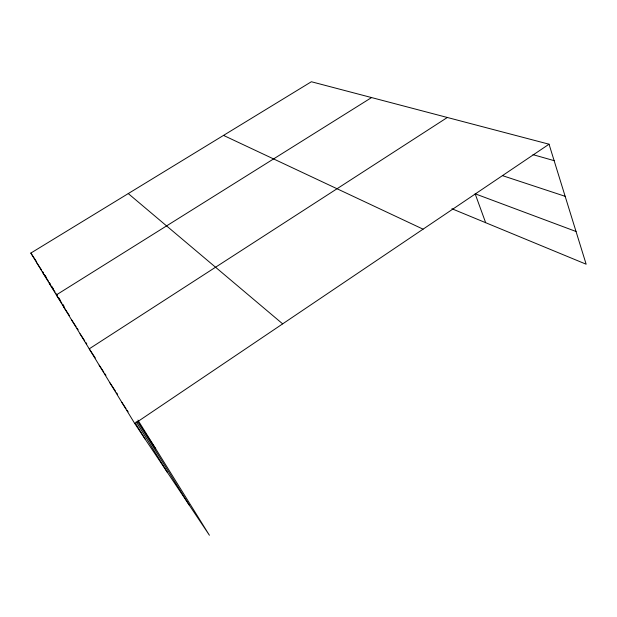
<?xml version="1.0" encoding="UTF-8"?>
<svg xmlns="http://www.w3.org/2000/svg" width="617" height="617" viewBox="0 0 617 617"><rect width="100%" height="100%" fill="white"/><g stroke="black" fill="none" stroke-linecap="round" stroke-linejoin="round"><path stroke-width="0.93" d="M137.907 420.1L209.41 535.255L134.784 423.601L549.045 144.208L586.15 264.215L451.906 208.747M447.348 117.477L89.226 348.852L95.28 357.953M371.573 97.571L56.348 294.911L61.916 303.294M134.784 423.601L30.85 253.07L311.369 81.745L549.045 144.208M532.995 154.651L554.135 160.659M502.562 175.668L565.157 196.322M576.039 231.498L475.136 193.792L485.656 222.691M223.516 135.401L423.069 229.169M128.267 193.576L282.663 323.863M121.819 402.338L126.022 408.631M127.071 410.205L128.12 411.778M155.708 448.767L137.529 421.457L189.203 505.022M99.175 365.179L103.857 372.205M104.898 373.771L105.939 375.337M110.003 382.941L115.595 391.332M116.613 392.859L117.631 394.379M42.75 272.591L48.365 281.067M49.383 282.609L50.401 284.144M49.314 283.365L55.083 292.065M56.132 293.653L57.18 295.235M62.926 304.821L63.937 306.348M63.682 306.942L69.397 315.557M71.557 319.868L76.092 326.686M77.102 328.205L78.104 329.717M80.048 333.797L84.714 340.815M85.755 342.373L86.789 343.931M30.85 253.07L36.557 261.693M36.604 262.518L41.578 270.022M42.573 271.519L43.56 273.022M136.195 421.673L167.361 472.337M45.033 275.367L46.499 277.758M51.859 286.519L53.309 288.895M58.63 297.61L60.088 299.985M62.988 304.736L63.96 306.317M135.246 422.923L145.095 439.026"/></g></svg>
